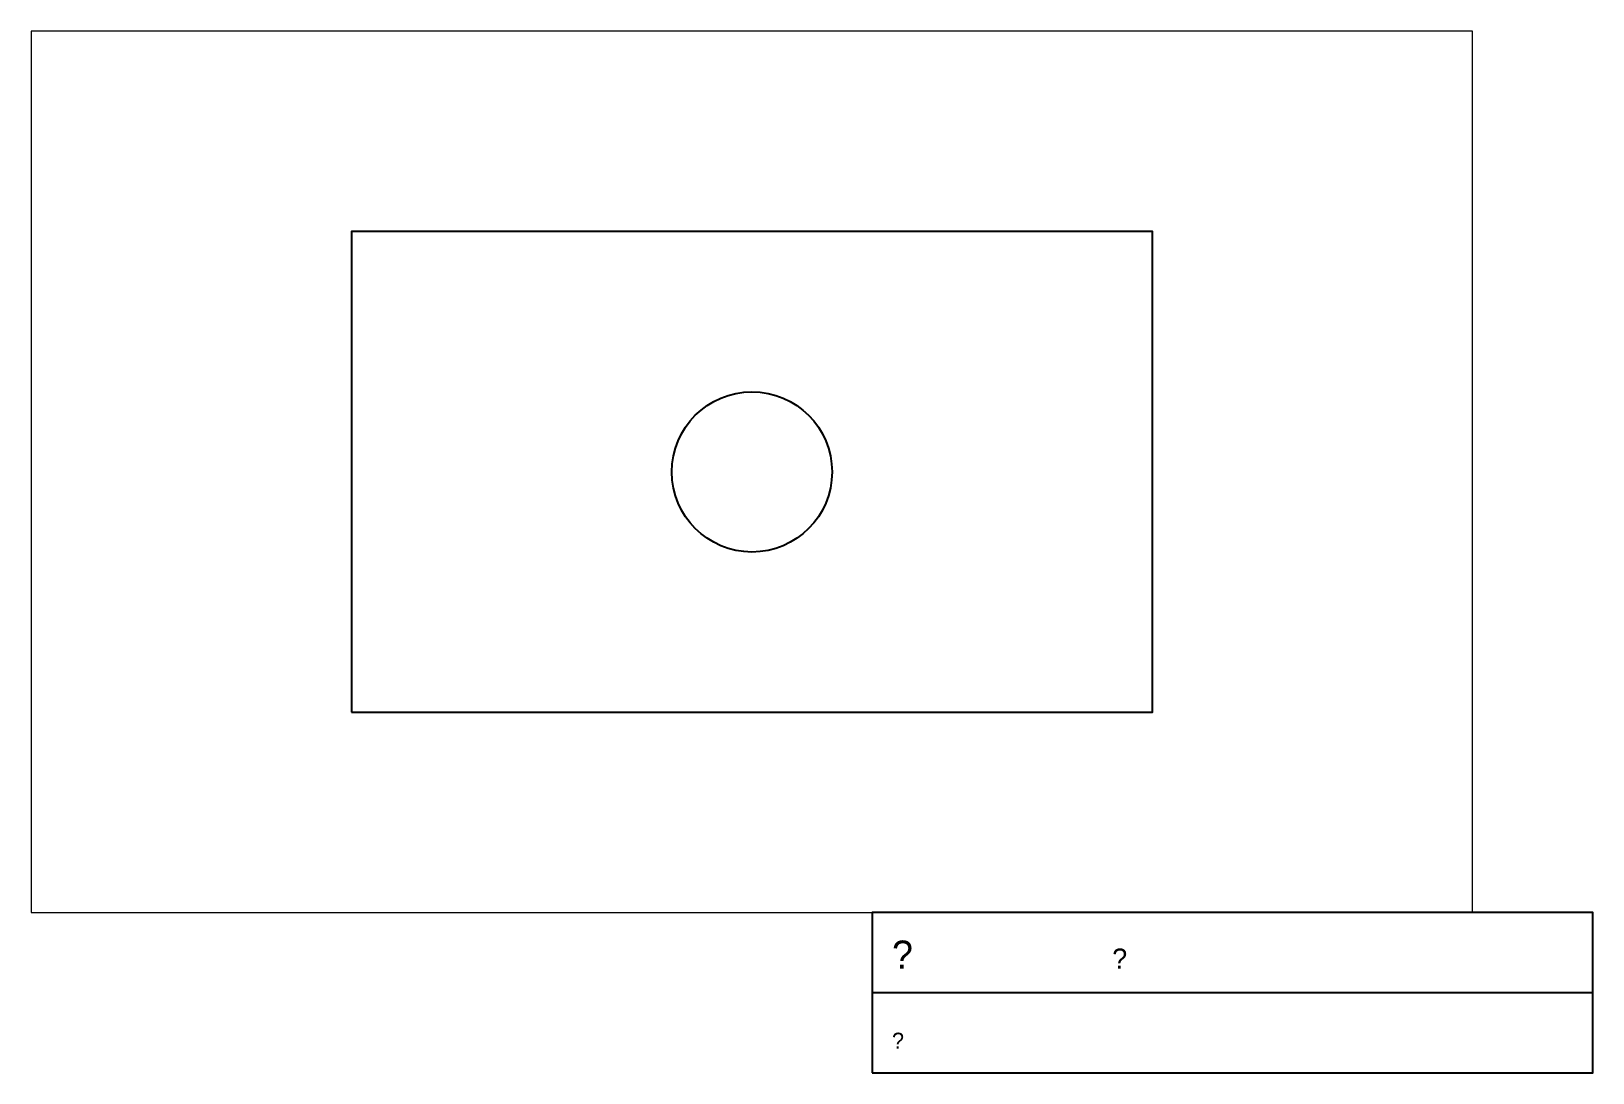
# Paper-space layout 'D1' of a CAD drawing. Header units: millimetres. Extents: x 20 to 410, y 10 to 270.
# The model-space entities are those that its viewports show. They can reach past a viewport. Long polylines and large blocks are cut down to what shows.
import ezdxf

# ---------------------------------------------------------------- set-up
doc = ezdxf.new("R2010")
doc.units = ezdxf.units.MM

# ---------------------------------------------------------------- blocks, each defined once
blk = doc.blocks.new('TITLEBLOCK')
at = {"color": 0}
blk.add_line((0, 20), (180, 20), dxfattribs=at)
blk.add_lwpolyline([(0, 0), (180, 0), (180, 40), (0, 40)], close=True, dxfattribs=at)
for tag, p, height in [('SHEET_NO', (5, 26), 7), ('TITLE', (60, 26), 5), ('PROJECT_NO', (5, 6), 4)]:
    blk.add_attdef(tag, p, '', height=height)

msp = doc.modelspace()

# ---------------------------------------------------------------- linework, layer by layer
msp.add_lwpolyline([(0, 0), (20000, 0), (20000, 12000), (0, 12000)], close=True)
msp.add_circle((10000, 6000), 2000)

psp = doc.layouts.new('D1')

# ---------------------------------------------------------------- block references
psp.add_blockref('TITLEBLOCK', (230, 10)).add_auto_attribs({'SHEET_NO': '?', 'TITLE': '?', 'PROJECT_NO': '?'})

# ---------------------------------------------------------------- viewports
at = {"layer": '0'}
psp.add_viewport(center=(200, 160), size=(360, 220), view_center_point=(10000, 6000), view_height=22000, dxfattribs=at)

doc.saveas('drawing.dxf')
